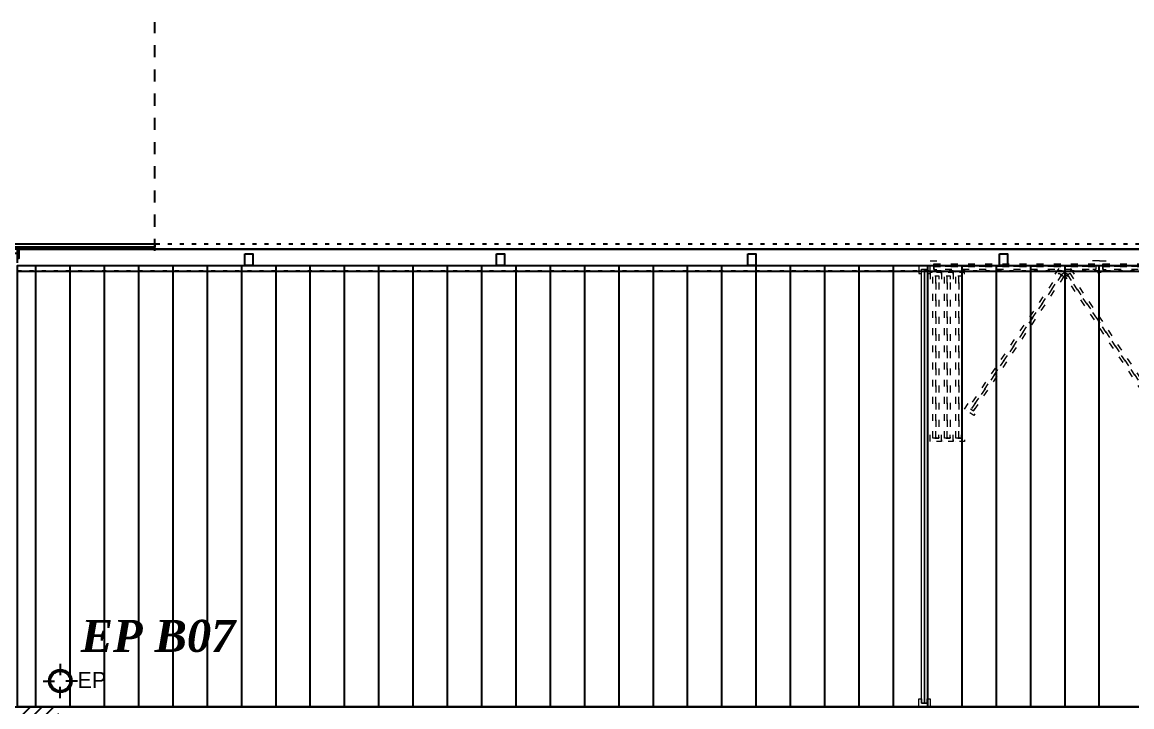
# Model space of a CAD drawing. Header units: centimetres. Extents: x 2648 to 12729, y 1890 to 6224.
# Drawn here: x 9812.5 to 10297.7, y 4917.4 to 5216.7 of the extents above; entities that cross this region are included whole.
import ezdxf

# ---------------------------------------------------------------- set-up
doc = ezdxf.new("R2010")
doc.units = ezdxf.units.CM
for name, pattern in [('ACAD_ISO03W100', [0.295276, 0.11811, -0.177165]), ('Style de ligne -5', [0.20828, 0.069425, -0.138855]), ('VW-01', [0.41656, 0.20828, -0.20828])]:
    doc.linetypes.add(name, pattern=pattern)
doc.layers.add('B BATI-lumon', color=252, linetype='Continuous', lineweight=20)
doc.layers.add('w_.prlm-EAU-EPEXT', color=252, linetype='Continuous', lineweight=18)
for name, color, linetype in [('B GÈnÈral_Hatch', 252, 'Continuous'), ('B Général', 252, 'Continuous'), ('C ANNOTATIONS-cotation', 252, 'Continuous'), ('C ANNOTATIONS-prestations', 252, 'Continuous'), ('D SURFACES-shab', 252, 'Continuous'), ('Général', 252, 'Continuous'), ('prlm-EAU-EPEXT', 145, 'Continuous')]:
    doc.layers.add(name, color=color, linetype=linetype)
doc.layers.add('prlm-ZEROPLOT', color=254, linetype='Continuous', plot=False)
doc.styles.add('Eurostile', font='Eurosti.TTF')
doc.styles.add('prlm-eau-ep', font='timesbi.ttf', dxfattribs={"height": 18})
doc.styles.add('Times New Roman (bold italic)', font='timesbi.ttf')

# ---------------------------------------------------------------- blocks, each defined once
blk = doc.blocks.new('B 80.Groupe-10-1')
at = {"layer": 'B Général', "linetype": 'Continuous'}
for p, q in [((9810.48, 5117.4), (11031.39, 5117.4)), ((9818.33, 5110.39), (9818.33, 4917.39)), ((9833.33, 5110.39), (9833.33, 4917.39)), ((9848.33, 5110.39), (9848.33, 4917.39)), ((9863.33, 5110.39), (9863.33, 4917.39)), ((9878.33, 5110.39), (9878.33, 4917.39)), ((9893.33, 5110.39), (9893.33, 4917.39)), ((9908.33, 5110.39), (9908.33, 4917.39)), ((9923.33, 5110.39), (9923.33, 4917.39)), ((9938.33, 5110.39), (9938.33, 4917.39)), ((9953.33, 5110.39), (9953.33, 4917.39)), ((9968.33, 5110.39), (9968.33, 4917.39)), ((9983.33, 5110.39), (9983.33, 4917.39)), ((9998.33, 5110.39), (9998.33, 4917.39)), ((10013.33, 5110.39), (10013.33, 4917.39)), ((10028.33, 5110.39), (10028.33, 4917.39)), ((10043.33, 5110.39), (10043.33, 4917.39)), ((10058.33, 5110.39), (10058.33, 4917.39)), ((10073.33, 5110.39), (10073.33, 4917.39)), ((10088.33, 5110.39), (10088.33, 4917.39)), ((10103.33, 5110.39), (10103.33, 4917.39)), ((10118.33, 5110.39), (10118.33, 4917.39)), ((10133.33, 5110.39), (10133.33, 4917.39)), ((10148.33, 5110.39), (10148.33, 4917.39)), ((10163.33, 5110.39), (10163.33, 4917.39)), ((10178.33, 5110.39), (10178.33, 4917.39)), ((10193.33, 5110.39), (10193.33, 4917.39)), ((10208.33, 5110.39), (10208.33, 4917.39)), ((10223.33, 5110.39), (10223.33, 4917.39)), ((10238.33, 5110.39), (10238.33, 4917.39)), ((10253.33, 5110.39), (10253.33, 4917.39)), ((10268.33, 5110.39), (10268.33, 4917.39)), ((10283.33, 5110.39), (10283.33, 4917.39))]:
    blk.add_line(p, q, dxfattribs=at)
at = {"layer": 'B Général', "linetype": 'Style de ligne -5', "ltscale": 25.4, "flags": 128}
blk.add_lwpolyline([(11031.39, 4893.39), (11019.43, 4893.39), (11019.43, 5107.88), (9810.48, 5107.88), (9810.48, 5119.84), (11031.39, 5119.84)], close=True, dxfattribs=at)
at = {"layer": 'B Général', "linetype": 'Continuous', "flags": 128}
for points in [[(9909.83, 5115.34), (9913.33, 5115.34), (9913.33, 5110.34), (9909.83, 5110.34)], [(10019.83, 5115.34), (10023.33, 5115.34), (10023.33, 5110.34), (10019.83, 5110.34)], [(10129.83, 5115.34), (10133.33, 5115.34), (10133.33, 5110.34), (10129.83, 5110.34)], [(10239.83, 5115.34), (10243.33, 5115.34), (10243.33, 5110.34), (10239.83, 5110.34)], [(11031.39, 4893.39), (10859.39, 4893.39), (10859.39, 4917.39), (9810.48, 4917.39), (9810.48, 5110.34), (11031.39, 5110.34)]]:
    blk.add_lwpolyline(points, close=True, dxfattribs=at)
blk = doc.blocks.new('B 80.EP')
at = {"layer": 'B Général', "linetype": 'Continuous'}
for p, q in [((0, 7.5), (0, 2.5)), ((-7.5, 0), (-2.5, 0)), ((7.5, 0), (2.5, 0)), ((0, -7.5), (0, -2.5))]:
    blk.add_line(p, q, dxfattribs=at)
at = {"layer": 'B Général', "linetype": 'Continuous', "flags": 128}
for points in [[(-5, 0, -1), (5, 0, -1)], [(-4.33, 0, -1), (4.33, 0, -1)]]:
    blk.add_lwpolyline(points, format="xyb", close=True, dxfattribs=at)
at = {"layer": 'C ANNOTATIONS-prestations', "insert": (7.5, 3.99), "char_height": 7.059, "attachment_point": 1, "line_spacing_factor": 0.894142, "style": 'Eurostile'}
blk.add_mtext('EP', dxfattribs=at)
blk = doc.blocks.new('B 80.Groupe-26-1')
at = {"layer": 'B Général', "linetype": 'Style de ligne -5', "ltscale": 25.4}
for p, q in [((9793.98, 5115.59), (9795.7, 5115.59)), ((9810.98, 5115.59), (9809.27, 5115.59))]:
    blk.add_line(p, q, dxfattribs=at)
at = {"layer": 'B Général', "linetype": 'Continuous', "flags": 128}
for points in [[(9770.48, 5119.84), (9870.48, 5119.84), (9870.48, 5118.34), (9770.48, 5118.34)], [(9794.48, 5114.5), (9794.48, 5118.34), (9789.48, 5118.34), (9789.48, 5117.84), (9793.98, 5117.84), (9793.98, 5113.34), (9794.48, 5113.34)], [(9810.48, 5114.5), (9810.48, 5118.34), (9815.48, 5118.34), (9815.48, 5117.84), (9810.98, 5117.84), (9810.98, 5113.34), (9810.48, 5113.34)]]:
    blk.add_lwpolyline(points, close=True, dxfattribs=at)
blk = doc.blocks.new('B 80.w_.xi.epext')
at = {"layer": 'w_.prlm-EAU-EPEXT', "linetype": 'Continuous', "lineweight": 18}
blk.add_circle((0, 0), 5, dxfattribs=at)
blk = doc.blocks.new('B 80.Groupe-28-1')
at = {"layer": 'w_.prlm-EAU-EPEXT'}
blk.add_blockref('B 80.w_.xi.epext', (9829.13, 4928.65), dxfattribs=at)
at = {"layer": 'w_.prlm-EAU-EPEXT', "insert": (9838.12, 4955.38), "char_height": 13.989, "width": 86.1947, "attachment_point": 1, "line_spacing_factor": 1.004802, "style": 'Times New Roman (bold italic)'}
blk.add_mtext('EP B07', dxfattribs=at)
blk = doc.blocks.new('B 80.Groupe-29-1')
at = {"layer": 'B BATI-lumon', "linetype": 'ACAD_ISO03W100', "ltscale": 25.4, "flags": 128}
for points in [[(10209.5, 5112.3), (10213, 5112.3), (10213, 5111.06), (10211.08, 5111.06), (10211.08, 5108.56), (10213, 5108.56), (10213, 5107.3), (10209.5, 5107.3), (10209.5, 5111.3), (10209.5, 5111.3)], [(10211.08, 5111.06), (10281.92, 5111.06), (10281.92, 5109.81), (10211.08, 5109.81)], [(10211.08, 5109.81), (10281.92, 5109.81), (10281.92, 5108.56), (10211.08, 5108.56)], [(10283.5, 5112.3), (10280, 5112.3), (10280, 5111.06), (10281.92, 5111.06), (10281.92, 5108.56), (10280, 5108.56), (10280, 5107.3), (10283.5, 5107.3), (10283.5, 5111.3), (10283.5, 5111.3)]]:
    blk.add_lwpolyline(points, close=True, dxfattribs=at)
blk = doc.blocks.new('B 80.Groupe-30-1')
at = {"layer": 'B BATI-lumon', "linetype": 'ACAD_ISO03W100', "ltscale": 25.4, "flags": 128}
for points in [[(10283.5, 5112.3), (10287, 5112.3), (10287, 5111.06), (10285.08, 5111.06), (10285.08, 5108.56), (10287, 5108.56), (10287, 5107.3), (10283.5, 5107.3), (10283.5, 5111.3), (10283.5, 5111.3)], [(10285.08, 5111.06), (10355.92, 5111.06), (10355.92, 5109.81), (10285.08, 5109.81)], [(10285.08, 5109.81), (10355.92, 5109.81), (10355.92, 5108.56), (10285.08, 5108.56)], [(10357.5, 5112.3), (10354, 5112.3), (10354, 5111.06), (10355.92, 5111.06), (10355.92, 5108.56), (10354, 5108.56), (10354, 5107.3), (10357.5, 5107.3), (10357.5, 5111.3), (10357.5, 5111.3)]]:
    blk.add_lwpolyline(points, close=True, dxfattribs=at)
blk = doc.blocks.new('B 80.Groupe-38-1')
at = {"layer": 'B BATI-lumon', "linetype": 'ACAD_ISO03W100', "ltscale": 25.4, "flags": 128}
for points in [[(10209.5, 5107.3), (10209.5, 5103.8), (10210.74, 5103.8), (10210.74, 5105.72), (10213.24, 5105.72), (10213.24, 5103.8), (10214.5, 5103.8), (10214.5, 5107.3), (10210.5, 5107.3), (10210.5, 5107.3)], [(10210.74, 5034.88), (10210.74, 5105.72), (10211.99, 5105.72), (10211.99, 5034.88)], [(10211.99, 5034.88), (10211.99, 5105.72), (10213.24, 5105.72), (10213.24, 5034.88)], [(10209.5, 5033.3), (10209.5, 5036.8), (10210.74, 5036.8), (10210.74, 5034.88), (10213.24, 5034.88), (10213.24, 5036.8), (10214.5, 5036.8), (10214.5, 5033.3), (10210.5, 5033.3), (10210.5, 5033.3)]]:
    blk.add_lwpolyline(points, close=True, dxfattribs=at)
blk = doc.blocks.new('B 80.Groupe-39-1')
at = {"layer": 'B BATI-lumon', "linetype": 'ACAD_ISO03W100', "ltscale": 25.4, "flags": 128}
for points in [[(10214.5, 5107.3), (10214.5, 5103.8), (10215.74, 5103.8), (10215.74, 5105.72), (10218.24, 5105.72), (10218.24, 5103.8), (10219.5, 5103.8), (10219.5, 5107.3), (10215.5, 5107.3), (10215.5, 5107.3)], [(10215.74, 5034.88), (10215.74, 5105.72), (10216.99, 5105.72), (10216.99, 5034.88)], [(10216.99, 5034.88), (10216.99, 5105.72), (10218.24, 5105.72), (10218.24, 5034.88)], [(10214.5, 5033.3), (10214.5, 5036.8), (10215.74, 5036.8), (10215.74, 5034.88), (10218.24, 5034.88), (10218.24, 5036.8), (10219.5, 5036.8), (10219.5, 5033.3), (10215.5, 5033.3), (10215.5, 5033.3)]]:
    blk.add_lwpolyline(points, close=True, dxfattribs=at)
blk = doc.blocks.new('B 80.Groupe-40-1')
at = {"layer": 'B BATI-lumon', "linetype": 'ACAD_ISO03W100', "ltscale": 25.4, "flags": 128}
for points in [[(10219.5, 5107.3), (10219.5, 5103.8), (10220.74, 5103.8), (10220.74, 5105.72), (10223.24, 5105.72), (10223.24, 5103.8), (10224.5, 5103.8), (10224.5, 5107.3), (10220.5, 5107.3), (10220.5, 5107.3)], [(10220.74, 5034.88), (10220.74, 5105.72), (10221.99, 5105.72), (10221.99, 5034.88)], [(10221.99, 5034.88), (10221.99, 5105.72), (10223.24, 5105.72), (10223.24, 5034.88)], [(10219.5, 5033.3), (10219.5, 5036.8), (10220.74, 5036.8), (10220.74, 5034.88), (10223.24, 5034.88), (10223.24, 5036.8), (10224.5, 5036.8), (10224.5, 5033.3), (10220.5, 5033.3), (10220.5, 5033.3)]]:
    blk.add_lwpolyline(points, close=True, dxfattribs=at)
blk = doc.blocks.new('B 80.Groupe-46-1')
at = {"layer": 'B BATI-lumon', "linetype": 'ACAD_ISO03W100', "ltscale": 25.4, "flags": 128}
for points in [[(10266.95, 5106.25), (10227.45, 5047.44), (10226.41, 5048.13), (10265.91, 5106.95)], [(10267.99, 5105.55), (10228.49, 5046.74), (10227.45, 5047.44), (10266.95, 5106.25)], [(10265.76, 5108.95), (10263.81, 5106.04), (10264.84, 5105.35), (10265.91, 5106.95), (10267.99, 5105.55), (10266.92, 5103.96), (10267.96, 5103.25), (10269.91, 5106.16), (10266.59, 5108.39), (10266.59, 5108.39)], [(10224.5, 5047.52), (10226.45, 5050.42), (10227.48, 5049.73), (10226.41, 5048.13), (10228.49, 5046.74), (10229.56, 5048.34), (10230.6, 5047.64), (10228.65, 5044.73), (10225.33, 5046.96), (10225.33, 5046.96)]]:
    blk.add_lwpolyline(points, close=True, dxfattribs=at)
blk = doc.blocks.new('B 80.Groupe-47-1')
at = {"layer": 'B BATI-lumon', "linetype": 'ACAD_ISO03W100', "ltscale": 25.4, "flags": 128}
for points in [[(10270.74, 5108.95), (10272.69, 5106.04), (10271.66, 5105.35), (10270.59, 5106.95), (10268.51, 5105.55), (10269.58, 5103.96), (10268.54, 5103.25), (10266.59, 5106.16), (10269.91, 5108.39), (10269.91, 5108.39)], [(10269.55, 5106.25), (10309.05, 5047.44), (10308.01, 5046.74), (10268.51, 5105.55)], [(10270.59, 5106.95), (10310.09, 5048.13), (10309.05, 5047.44), (10269.55, 5106.25)], [(10312, 5047.52), (10310.05, 5050.42), (10309.02, 5049.73), (10310.09, 5048.13), (10308.01, 5046.74), (10306.94, 5048.34), (10305.9, 5047.64), (10307.85, 5044.73), (10311.17, 5046.96), (10311.17, 5046.96)]]:
    blk.add_lwpolyline(points, close=True, dxfattribs=at)
blk = doc.blocks.new('B 80.Groupe-51-1')
at = {"layer": 'B BATI-lumon', "linetype": 'Continuous', "flags": 128}
for points in [[(10204.5, 5110.29), (10204.5, 5106.79), (10205.74, 5106.79), (10205.74, 5108.72), (10208.24, 5108.72), (10208.24, 5106.79), (10209.5, 5106.79), (10209.5, 5110.29), (10205.5, 5110.29), (10205.5, 5110.29)], [(10205.74, 4918.92), (10205.74, 5108.72), (10206.99, 5108.72), (10206.99, 4918.92)], [(10206.99, 4918.92), (10206.99, 5108.72), (10208.24, 5108.72), (10208.24, 4918.92)], [(10204.5, 4917.34), (10204.5, 4920.84), (10205.74, 4920.84), (10205.74, 4918.92), (10208.24, 4918.92), (10208.24, 4920.84), (10209.5, 4920.84), (10209.5, 4917.34), (10205.5, 4917.34), (10205.5, 4917.34)]]:
    blk.add_lwpolyline(points, close=True, dxfattribs=at)
blk = doc.blocks.new('B 80.Groupe-60-1')
at = {"layer": 'B BATI-lumon'}
for name in ['B 80.Groupe-51-1', 'B 80.Groupe-29-1', 'B 80.Groupe-30-1', 'B 80.Groupe-38-1', 'B 80.Groupe-39-1', 'B 80.Groupe-40-1', 'B 80.Groupe-46-1', 'B 80.Groupe-47-1']:
    blk.add_blockref(name, (0, 0), dxfattribs=at)
blk = doc.blocks.new('B 80.Groupe-109-1')
at = {"layer": 'B BATI-lumon'}
blk.add_blockref('B 80.Groupe-60-1', (0, 0), dxfattribs=at)
blk = doc.blocks.new('xi.epext')
at = {"layer": 'prlm-EAU-EPEXT', "color": 0, "linetype": 'ByBlock', "lineweight": -2}
blk.add_circle((0, 0), 5, dxfattribs=at)

msp = doc.modelspace()

# ---------------------------------------------------------------- hatches: boundary and pattern name
at = {"layer": 'B GÈnÈral_Hatch', "linetype": 'Continuous'}
h = msp.add_hatch(dxfattribs=at)
h.set_pattern_fill('50_BETON', color=256, style=0, pattern_type=2)
h.set_pattern_definition([(45, (0, 0), (2.4253472, -2.6458333), [])])
h.paths.add_polyline_path([(9828.484, 4917.389), (9812.484, 4917.389), (9812.484, 4300.335), (9828.484, 4300.336)])

# ---------------------------------------------------------------- linework, layer by layer
at = {"layer": 'B Général', "linetype": 'Continuous'}
msp.add_line((9812.484, 4917.389), (9828.484, 4917.389), dxfattribs=at)
at = {"layer": 'C ANNOTATIONS-cotation', "linetype": 'VW-01', "ltscale": 25.4}
msp.add_line((9870.485, 5116.653), (9870.485, 5216.653), dxfattribs=at)
at = {"layer": 'D SURFACES-shab', "linetype": 'Continuous', "flags": 128}
msp.add_lwpolyline([(11018.331, 4917.389), (9810.484, 4917.389), (9810.484, 5107.882), (11018.331, 5107.882)], close=True, dxfattribs=at)
at = {"layer": 'prlm-ZEROPLOT'}
msp.add_lwpolyline([(8418.485, 4917.388), (11031.388, 4917.388), (11031.388, 5117.389), (8418.485, 5117.389)], close=True, dxfattribs=at)

# ---------------------------------------------------------------- block references
at = {"layer": 'B BATI-lumon'}
msp.add_blockref('B 80.Groupe-109-1', (0, 0), dxfattribs=at)
at = {"layer": 'B Général'}
for name, p in [('B 80.Groupe-26-1', (0, 0)), ('B 80.Groupe-10-1', (0, 0)), ('B 80.EP', (9829.135, 4928.645))]:
    msp.add_blockref(name, p, dxfattribs=at)
at = {"layer": 'Général'}
msp.add_blockref('B 80.Groupe-28-1', (0, 0), dxfattribs=at)
at = {"layer": 'prlm-EAU-EPEXT'}
msp.add_blockref('xi.epext', (9829.135, 4928.645), dxfattribs=at)

# ---------------------------------------------------------------- texts
at = {"layer": 'prlm-EAU-EPEXT', "insert": (9838.121, 4955.389), "char_height": 14, "width": 86.19473, "attachment_point": 1, "style": 'prlm-eau-ep'}
msp.add_mtext('EP B07', dxfattribs=at)

doc.saveas('drawing.dxf')
